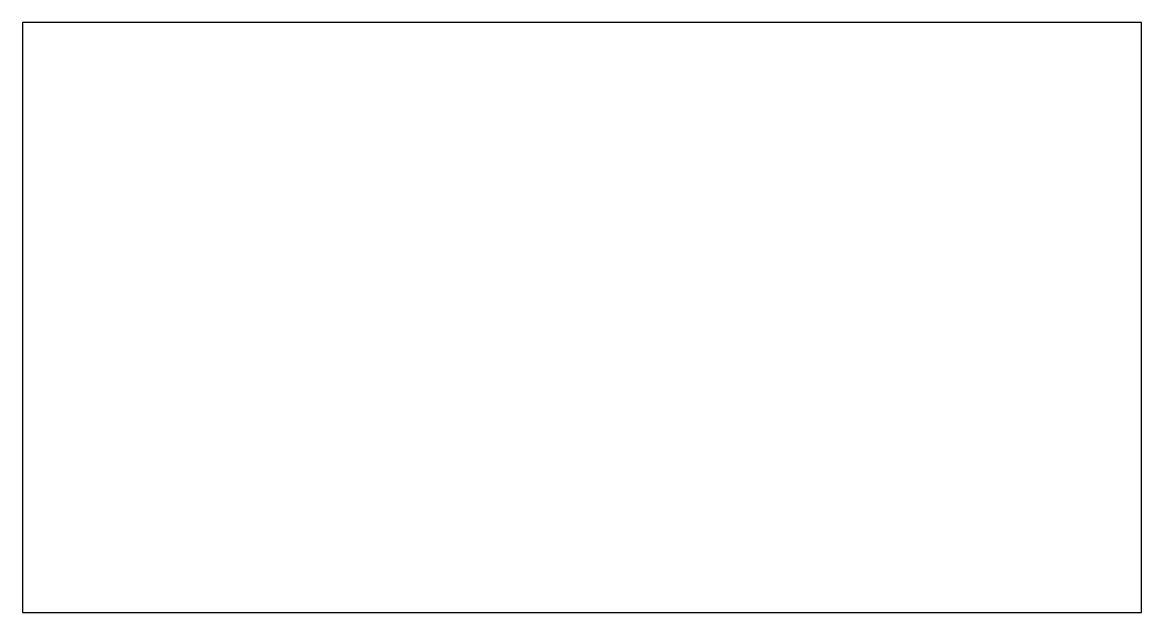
# Model space of a CAD drawing. Extents: x -616 to 615, y -324 to 324.
import ezdxf

# ---------------------------------------------------------------- set-up
doc = ezdxf.new("R2010")
doc.units = 0
doc.layers.get('0').update_dxf_attribs({"linetype": 'CONTINUOUS'})

msp = doc.modelspace()

# ---------------------------------------------------------------- linework, layer by layer
at = {"linetype": 'CONTINUOUS'}
for p, q in [((614.912097, 324.406354), (-615.732165, 324.406354)), ((-615.732165, 324.406354), (-615.732165, -323.993646)), ((614.912097, -323.993646), (614.912097, 324.406354)), ((-615.732165, -323.993646), (614.912097, -323.993646))]:
    msp.add_line(p, q, dxfattribs=at)

doc.saveas('drawing.dxf')
